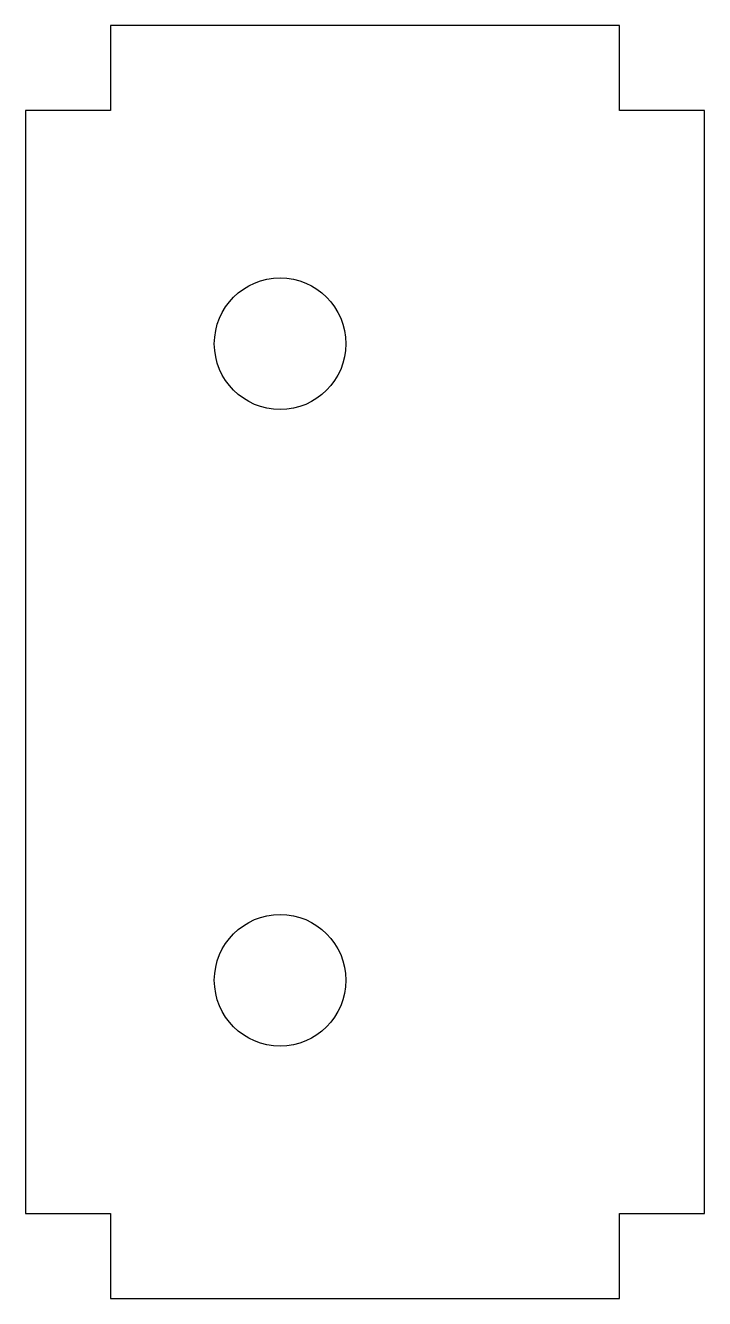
# Model space of a CAD drawing. Extents: x -10 to 70, y 0 to 150.
import ezdxf

# ---------------------------------------------------------------- set-up
doc = ezdxf.new("R2010")
doc.units = 0
doc.layers.add('Shape2DView', color=7, linetype='CONTINUOUS')

msp = doc.modelspace()

# ---------------------------------------------------------------- linework, layer by layer
at = {"layer": 'Shape2DView'}
for p, q in [((0, 150), (0, 140)), ((60, 150), (0, 150)), ((60, 140), (60, 150)), ((-10, 140), (-10, 10)), ((0, 140), (-10, 140)), ((70, 140), (60, 140)), ((70, 10), (70, 140)), ((-10, 10), (0, 10)), ((0, 10), (0, 0)), ((60, 0), (60, 10)), ((60, 10), (70, 10)), ((0, 0), (60, 0))]:
    msp.add_line(p, q, dxfattribs=at)
for centre in [(20, 112.5), (20, 37.5)]:
    msp.add_circle(centre, 7.75, dxfattribs=at)

doc.saveas('drawing.dxf')
